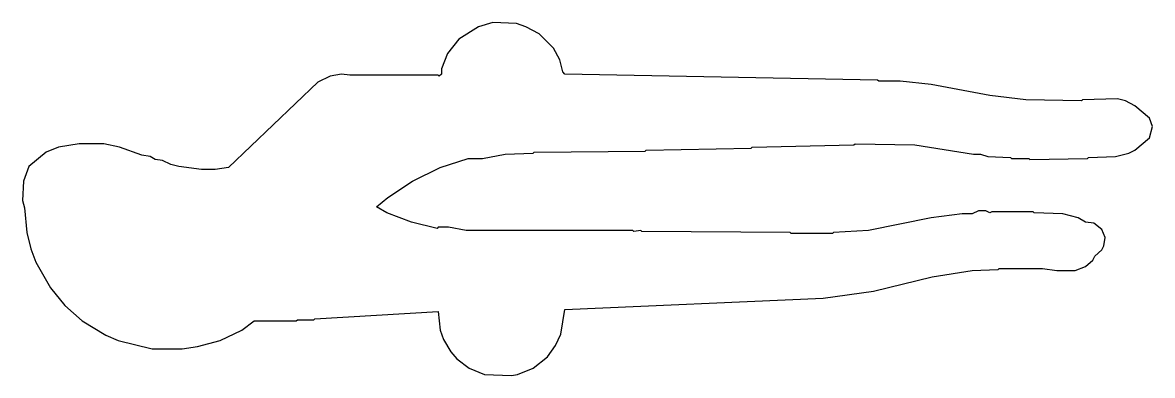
# Model space of a CAD drawing. Header units: metres. Extents: x -5.1 to 5.1, y -1.6 to 1.6.
import ezdxf

# ---------------------------------------------------------------- set-up
doc = ezdxf.new("R2010")
doc.units = ezdxf.units.M

msp = doc.modelspace()

# ---------------------------------------------------------------- linework, layer by layer
msp.add_lwpolyline([(-5.058, -0.014), (-5.04, -0.078), (-5.022, -0.299), (-4.985, -0.447), (-4.939, -0.567), (-4.81, -0.797), (-4.681, -0.954), (-4.524, -1.092), (-4.312, -1.221), (-4.202, -1.267), (-3.898, -1.341), (-3.63, -1.341), (-3.492, -1.322), (-3.289, -1.267), (-3.096, -1.175), (-2.985, -1.092), (-2.608, -1.092), (-2.598, -1.083), (-2.451, -1.083), (-2.442, -1.073), (-1.336, -1.009), (-1.318, -1.175), (-1.29, -1.258), (-1.225, -1.368), (-1.17, -1.433), (-1.06, -1.516), (-0.921, -1.571), (-0.682, -1.58), (-0.627, -1.571), (-0.488, -1.516), (-0.359, -1.414), (-0.286, -1.313), (-0.24, -1.212), (-0.203, -0.991), (2.11, -0.889), (2.561, -0.825), (3.087, -0.696), (3.446, -0.64), (3.676, -0.631), (3.686, -0.622), (4.073, -0.622), (4.202, -0.64), (4.367, -0.64), (4.46, -0.604), (4.524, -0.548), (4.542, -0.511), (4.607, -0.456), (4.625, -0.419), (4.635, -0.346), (4.607, -0.272), (4.533, -0.217), (4.46, -0.207), (4.395, -0.17), (4.257, -0.134), (3.999, -0.124), (3.99, -0.115), (3.621, -0.115), (3.603, -0.124), (3.566, -0.106), (3.501, -0.106), (3.446, -0.134), (3.354, -0.134), (3.077, -0.17), (2.515, -0.281), (2.202, -0.299), (2.193, -0.309), (1.824, -0.309), (1.815, -0.299), (0.488, -0.29), (0.479, -0.281), (0.415, -0.29), (0.405, -0.281), (-1.087, -0.281), (-1.244, -0.253), (-1.336, -0.253), (-1.345, -0.263), (-1.576, -0.207), (-1.797, -0.124), (-1.889, -0.069), (-1.788, 0.014), (-1.566, 0.161), (-1.318, 0.281), (-1.069, 0.364), (-0.94, 0.364), (-0.737, 0.401), (-0.488, 0.41), (-0.479, 0.419), (0.516, 0.428), (0.525, 0.438), (1.465, 0.456), (1.474, 0.465), (2.386, 0.484), (2.396, 0.493), (2.93, 0.484), (3.455, 0.401), (3.52, 0.401), (3.584, 0.382), (3.787, 0.373), (3.796, 0.364), (3.953, 0.364), (3.962, 0.355), (4.478, 0.364), (4.487, 0.373), (4.727, 0.382), (4.847, 0.41), (4.902, 0.438), (5.031, 0.548), (5.058, 0.65), (5.031, 0.723), (4.902, 0.834), (4.819, 0.88), (4.745, 0.898), (4.432, 0.889), (4.423, 0.88), (3.925, 0.889), (3.603, 0.926), (3.077, 1.027), (2.801, 1.055), (2.608, 1.055), (2.598, 1.064), (-0.203, 1.119), (-0.221, 1.138), (-0.249, 1.248), (-0.304, 1.35), (-0.433, 1.479), (-0.553, 1.543), (-0.636, 1.571), (-0.848, 1.58), (-0.977, 1.543), (-1.152, 1.433), (-1.253, 1.304), (-1.308, 1.166), (-1.308, 1.119), (-1.327, 1.101), (-1.336, 1.11), (-2.128, 1.11), (-2.202, 1.119), (-2.303, 1.101), (-2.414, 1.046), (-3.216, 0.281), (-3.335, 0.263), (-3.455, 0.263), (-3.658, 0.29), (-3.732, 0.309), (-3.805, 0.346), (-3.87, 0.355), (-3.916, 0.382), (-3.99, 0.392), (-4.192, 0.465), (-4.331, 0.493), (-4.552, 0.493), (-4.736, 0.465), (-4.847, 0.419), (-5.003, 0.29), (-5.049, 0.161), (-5.058, -0.014)])

doc.saveas('drawing.dxf')
